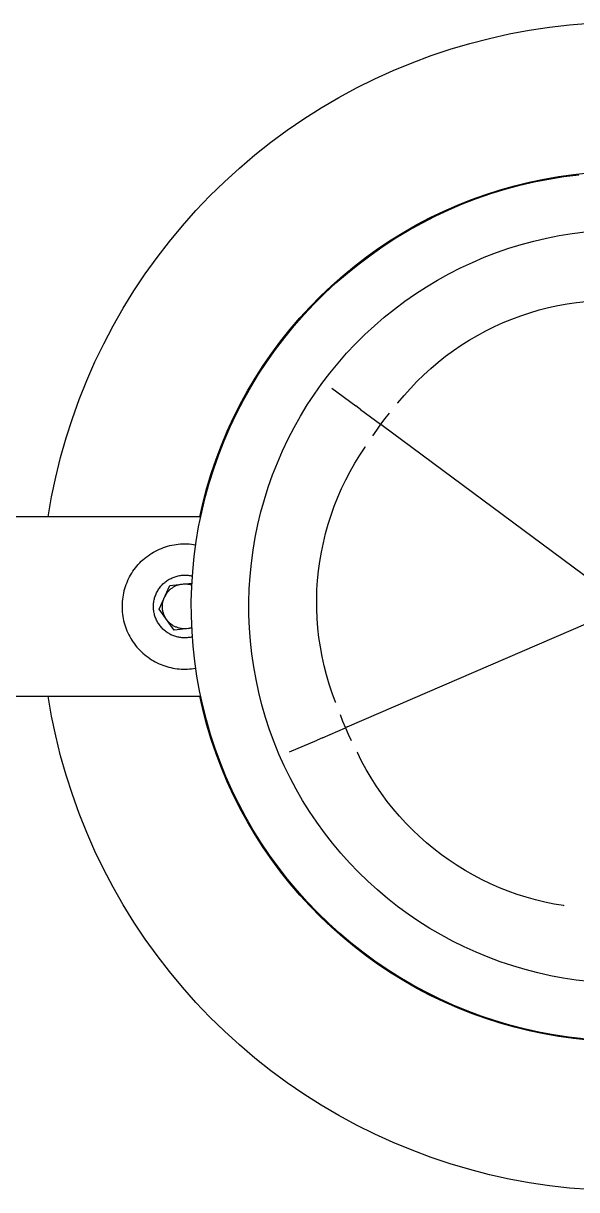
# Model space of a CAD drawing. Header units: millimetres. Extents: x -1576 to 3664, y -445 to 3215.
# Drawn here: x 2308.8 to 2370.5, y 524.4 to 654.6 of the extents above; entities that cross this region are included whole.
import ezdxf

# ---------------------------------------------------------------- set-up
doc = ezdxf.new("R2010")
doc.units = ezdxf.units.MM
doc.header["$MEASUREMENT"] = 0
doc.layers.add('Utwórz2D linie widoczne', color=7, linetype='Continuous', true_color=0x000000)

msp = doc.modelspace()

# ---------------------------------------------------------------- linework, layer by layer
at = {"layer": 'Utwórz2D linie widoczne'}
for p, q in [((2362.98, 653.44), (2365.21, 653.85)), ((2365.21, 653.85), (2367.45, 654.19)), ((2367.45, 654.19), (2369.7, 654.45)), ((2369.7, 654.45), (2371.96, 654.63)), ((2358.57, 652.38), (2360.77, 652.95)), ((2360.77, 652.95), (2362.98, 653.44)), ((2354.25, 651.02), (2356.4, 651.74)), ((2356.4, 651.74), (2358.57, 652.38)), ((2350.03, 649.36), (2352.13, 650.23)), ((2352.13, 650.23), (2354.25, 651.02)), ((2347.97, 648.42), (2350.03, 649.36)), ((2343.95, 646.33), (2345.94, 647.41)), ((2345.94, 647.41), (2347.97, 648.42)), ((2342, 645.19), (2343.95, 646.33)), ((2340.08, 643.97), (2342, 645.19)), ((2338.21, 642.69), (2340.08, 643.97)), ((2336.39, 641.35), (2338.21, 642.69)), ((2334.61, 639.94), (2336.39, 641.35)), ((2332.89, 638.47), (2334.61, 639.94)), ((2331.21, 636.94), (2332.89, 638.47)), ((2329.59, 635.36), (2331.21, 636.94)), ((2363.56, 636.5), (2365.19, 636.9)), ((2364.14, 636.54), (2365.77, 636.92)), ((2365.19, 636.9), (2366.83, 637.24)), ((2365.77, 636.92), (2367.41, 637.24)), ((2366.83, 637.24), (2368.49, 637.53)), ((2367.41, 637.24), (2369.07, 637.51)), ((2368.49, 637.53), (2370.15, 637.76)), ((2369.07, 637.51), (2370.73, 637.72)), ((2370.15, 637.76), (2371.82, 637.93)), ((2358.77, 634.96), (2360.35, 635.53)), ((2359.34, 635.06), (2360.93, 635.61)), ((2360.35, 635.53), (2361.95, 636.04)), ((2360.93, 635.61), (2362.53, 636.1)), ((2361.95, 636.04), (2363.56, 636.5)), ((2362.53, 636.1), (2364.14, 636.54)), ((2328.03, 633.72), (2329.59, 635.36)), ((2355.68, 633.66), (2357.22, 634.34)), ((2356.24, 633.8), (2357.78, 634.46)), ((2357.22, 634.34), (2358.77, 634.96)), ((2357.78, 634.46), (2359.34, 635.06)), ((2326.52, 632.03), (2328.03, 633.72)), ((2352.68, 632.15), (2354.17, 632.93)), ((2353.23, 632.33), (2354.73, 633.09)), ((2354.17, 632.93), (2355.68, 633.66)), ((2354.73, 633.09), (2356.24, 633.8)), ((2325.07, 630.28), (2326.52, 632.03)), ((2351.22, 631.32), (2352.68, 632.15)), ((2351.77, 631.52), (2353.23, 632.33)), ((2323.69, 628.49), (2325.07, 630.28)), ((2348.4, 629.51), (2349.8, 630.44)), ((2348.93, 629.75), (2350.33, 630.66)), ((2349.8, 630.44), (2351.22, 631.32)), ((2350.33, 630.66), (2351.77, 631.52)), ((2364.31, 629.94), (2365.71, 630.32)), ((2365.71, 630.32), (2367.13, 630.65)), ((2367.13, 630.65), (2368.55, 630.93)), ((2368.55, 630.93), (2369.99, 631.16)), ((2369.99, 631.16), (2371.43, 631.34)), ((2347.04, 628.54), (2348.4, 629.51)), ((2347.56, 628.79), (2348.93, 629.75)), ((2360.19, 628.51), (2361.55, 629.03)), ((2361.55, 629.03), (2362.92, 629.51)), ((2362.92, 629.51), (2364.31, 629.94)), ((2322.37, 626.65), (2323.69, 628.49)), ((2344.92, 626.73), (2346.22, 627.79)), ((2345.71, 627.51), (2347.04, 628.54)), ((2346.22, 627.79), (2347.56, 628.79)), ((2357.54, 627.33), (2358.86, 627.94)), ((2358.86, 627.94), (2360.19, 628.51)), ((2321.11, 624.76), (2322.37, 626.65)), ((2343.16, 625.33), (2344.41, 626.45)), ((2343.65, 625.64), (2344.92, 626.73)), ((2344.41, 626.45), (2345.71, 627.51)), ((2354.98, 625.96), (2356.25, 626.67)), ((2356.25, 626.67), (2357.54, 627.33)), ((2341.94, 624.18), (2343.16, 625.33)), ((2342.42, 624.5), (2343.65, 625.64)), ((2352.51, 624.43), (2353.73, 625.22)), ((2353.73, 625.22), (2354.98, 625.96)), ((2319.92, 622.83), (2321.11, 624.76)), ((2340.76, 622.98), (2341.94, 624.18)), ((2341.23, 623.32), (2342.42, 624.5)), ((2351.32, 623.59), (2352.51, 624.43)), ((2318.79, 620.87), (2319.92, 622.83)), ((2339.63, 621.75), (2340.76, 622.98)), ((2340.09, 622.1), (2341.23, 623.32)), ((2349.03, 621.81), (2350.16, 622.72)), ((2350.16, 622.72), (2351.32, 623.59)), ((2365.29, 622.32), (2366.31, 622.62)), ((2366.31, 622.62), (2367.34, 622.89)), ((2367.34, 622.89), (2368.38, 623.12)), ((2368.38, 623.12), (2369.43, 623.31)), ((2369.43, 623.31), (2370.49, 623.46)), ((2370.49, 623.46), (2371.54, 623.58)), ((2338.54, 620.47), (2339.63, 621.75)), ((2338.98, 620.84), (2340.09, 622.1)), ((2347.93, 620.86), (2349.03, 621.81)), ((2361.33, 620.77), (2362.3, 621.21)), ((2362.3, 621.21), (2363.28, 621.61)), ((2363.28, 621.61), (2364.28, 621.98)), ((2364.28, 621.98), (2365.29, 622.32)), ((2317.74, 618.86), (2318.79, 620.87)), ((2337.49, 619.16), (2338.54, 620.47)), ((2337.93, 619.55), (2338.98, 620.84)), ((2345.83, 618.85), (2346.87, 619.87)), ((2346.87, 619.87), (2347.93, 620.86)), ((2359.44, 619.79), (2360.37, 620.29)), ((2360.37, 620.29), (2361.33, 620.77)), ((2316.76, 616.82), (2317.74, 618.86)), ((2336.49, 617.81), (2337.49, 619.16)), ((2336.91, 618.21), (2337.93, 619.55)), ((2344.84, 617.79), (2345.83, 618.85)), ((2356.74, 618.08), (2357.62, 618.68)), ((2357.62, 618.68), (2358.52, 619.25)), ((2358.52, 619.25), (2359.44, 619.79)), ((2335.54, 616.43), (2336.49, 617.81)), ((2335.94, 616.85), (2336.91, 618.21)), ((2343.88, 616.7), (2344.84, 617.79)), ((2355.05, 616.79), (2355.88, 617.45)), ((2355.88, 617.45), (2356.74, 618.08)), ((2315.84, 614.74), (2316.76, 616.82)), ((2334.63, 615.02), (2335.54, 616.43)), ((2335.02, 615.45), (2335.94, 616.85)), ((2342.96, 615.57), (2343.88, 616.7)), ((2353.45, 615.38), (2354.23, 616.1)), ((2354.23, 616.1), (2355.05, 616.79)), ((2315, 612.64), (2315.84, 614.74)), ((2333.78, 613.58), (2334.63, 615.02)), ((2334.15, 614.02), (2335.02, 615.45)), ((2342.08, 614.42), (2342.96, 615.57)), ((2352.68, 614.63), (2353.45, 615.38)), ((2332.97, 612.11), (2333.78, 613.58)), ((2333.33, 612.56), (2334.15, 614.02)), ((2341.25, 613.23), (2342.08, 614.42)), ((2343.18, 613.91), (2345.87, 611.91)), ((2351.24, 613.07), (2351.95, 613.86)), ((2351.95, 613.86), (2352.68, 614.63)), ((2314.24, 610.51), (2315, 612.64)), ((2332.22, 610.61), (2332.97, 612.11)), ((2332.56, 611.07), (2333.33, 612.56)), ((2340.45, 612.02), (2341.25, 613.23)), ((2350.52, 612.2), (2350.56, 612.25)), ((2350.56, 612.25), (2351.24, 613.07)), ((2331.85, 609.56), (2332.56, 611.07)), ((2338.98, 609.51), (2339.69, 610.78)), ((2339.69, 610.78), (2340.45, 612.02)), ((2346.4, 611.51), (2345.87, 611.91)), ((2346.4, 611.51), (2348.62, 609.86)), ((2349.6, 611.11), (2349.1, 610.49)), ((2313.54, 608.35), (2314.24, 610.51)), ((2331.18, 608.02), (2331.85, 609.56)), ((2331.52, 609.08), (2332.22, 610.61)), ((2338.31, 608.22), (2338.98, 609.51)), ((2348.62, 609.86), (2348.16, 609.22)), ((2349.1, 610.49), (2348.62, 609.86)), ((2348.81, 609.72), (2348.65, 609.84)), ((2376, 589.52), (2348.81, 609.72)), ((2312.93, 606.17), (2313.54, 608.35)), ((2330.87, 607.54), (2331.52, 609.08)), ((2337.69, 606.91), (2338.31, 608.22)), ((2348.16, 609.22), (2347.71, 608.56)), ((2330.27, 605.97), (2330.87, 607.54)), ((2330.57, 606.47), (2331.18, 608.02)), ((2337.11, 605.57), (2337.69, 606.91)), ((2346.31, 606.43), (2346.9, 607.31)), ((2346.9, 607.31), (2346.93, 607.37)), ((2312.39, 603.97), (2312.93, 606.17)), ((2329.73, 604.38), (2330.27, 605.97)), ((2330.01, 604.89), (2330.57, 606.47)), ((2336.58, 604.22), (2337.11, 605.57)), ((2345.75, 605.52), (2346.31, 606.43)), ((2329.25, 602.77), (2329.73, 604.38)), ((2329.51, 603.29), (2330.01, 604.89)), ((2344.73, 603.65), (2345.22, 604.59)), ((2345.22, 604.59), (2345.75, 605.52)), ((2311.92, 601.75), (2312.39, 603.97)), ((2329.06, 601.68), (2329.51, 603.29)), ((2336.1, 602.85), (2336.58, 604.22)), ((2344.27, 602.69), (2344.73, 603.65)), ((2311.54, 599.52), (2311.92, 601.75)), ((2328.67, 600.05), (2329.06, 601.68)), ((2328.82, 601.15), (2329.25, 602.77)), ((2335.66, 601.47), (2336.1, 602.85)), ((2343.45, 600.72), (2343.85, 601.71)), ((2343.85, 601.71), (2344.27, 602.69)), ((2328.45, 599.52), (2328.82, 601.15)), ((2335.27, 600.07), (2335.66, 601.47)), ((2343.1, 599.72), (2343.45, 600.72)), ((2328.55, 599.52), (2306.01, 599.52)), ((2328.33, 598.41), (2328.67, 600.05)), ((2334.93, 598.66), (2335.27, 600.07)), ((2342.77, 598.7), (2343.1, 599.72)), ((2328.05, 596.76), (2328.33, 598.41)), ((2334.64, 597.23), (2334.93, 598.66)), ((2342.49, 597.68), (2342.77, 598.7)), ((2325.58, 596.41), (2325.82, 596.45)), ((2325.82, 596.45), (2326.06, 596.48)), ((2326.06, 596.48), (2326.3, 596.5)), ((2326.3, 596.5), (2326.54, 596.51)), ((2326.54, 596.51), (2326.79, 596.52)), ((2326.79, 596.52), (2327.03, 596.51)), ((2327.03, 596.51), (2327.28, 596.5)), ((2327.28, 596.5), (2327.52, 596.48)), ((2327.52, 596.48), (2327.76, 596.45)), ((2327.76, 596.45), (2328, 596.41)), ((2327.83, 595.1), (2328.05, 596.76)), ((2334.4, 595.8), (2334.64, 597.23)), ((2342.02, 595.6), (2342.24, 596.64)), ((2342.24, 596.64), (2342.49, 597.68)), ((2322.49, 595.04), (2322.68, 595.19)), ((2322.68, 595.19), (2322.88, 595.33)), ((2322.88, 595.33), (2323.09, 595.46)), ((2323.09, 595.46), (2323.29, 595.58)), ((2323.29, 595.58), (2323.51, 595.7)), ((2323.51, 595.7), (2323.73, 595.81)), ((2323.73, 595.81), (2323.95, 595.91)), ((2323.95, 595.91), (2324.17, 596.01)), ((2324.17, 596.01), (2324.4, 596.1)), ((2324.4, 596.1), (2324.63, 596.18)), ((2324.63, 596.18), (2324.86, 596.25)), ((2324.86, 596.25), (2325.1, 596.31)), ((2325.1, 596.31), (2325.34, 596.36)), ((2325.34, 596.36), (2325.58, 596.41)), ((2334.21, 594.36), (2334.4, 595.8)), ((2341.85, 594.55), (2342.02, 595.6)), ((2321.13, 593.64), (2321.28, 593.84)), ((2321.28, 593.84), (2321.43, 594.03)), ((2321.43, 594.03), (2321.59, 594.21)), ((2321.59, 594.21), (2321.76, 594.39)), ((2321.76, 594.39), (2321.93, 594.56)), ((2321.93, 594.56), (2322.11, 594.73)), ((2322.11, 594.73), (2322.3, 594.89)), ((2322.3, 594.89), (2322.49, 595.04)), ((2327.67, 593.43), (2327.83, 595.1)), ((2334.06, 592.92), (2334.21, 594.36)), ((2341.7, 593.49), (2341.85, 594.55)), ((2320.4, 592.38), (2320.5, 592.6)), ((2320.5, 592.6), (2320.61, 592.82)), ((2320.61, 592.82), (2320.73, 593.03)), ((2320.73, 593.03), (2320.86, 593.24)), ((2320.86, 593.24), (2320.99, 593.45)), ((2320.99, 593.45), (2321.13, 593.64)), ((2324.93, 592.48), (2325.03, 592.55)), ((2325.03, 592.55), (2325.14, 592.61)), ((2325.14, 592.61), (2325.25, 592.66)), ((2325.25, 592.66), (2325.36, 592.71)), ((2325.36, 592.71), (2325.47, 592.76)), ((2325.47, 592.76), (2325.59, 592.8)), ((2325.59, 592.8), (2325.7, 592.84)), ((2325.7, 592.84), (2325.82, 592.88)), ((2325.82, 592.88), (2325.94, 592.91)), ((2325.94, 592.91), (2326.06, 592.94)), ((2326.06, 592.94), (2326.18, 592.96)), ((2326.18, 592.96), (2326.3, 592.98)), ((2326.3, 592.98), (2326.42, 593)), ((2326.42, 593), (2326.54, 593.01)), ((2326.54, 593.01), (2326.66, 593.01)), ((2326.66, 593.01), (2326.78, 593.02)), ((2326.78, 593.02), (2326.9, 593.01)), ((2326.9, 593.01), (2327.03, 593.01)), ((2327.03, 593.01), (2327.15, 593)), ((2327.15, 593), (2327.27, 592.98)), ((2327.27, 592.98), (2327.39, 592.96)), ((2327.39, 592.96), (2327.51, 592.94)), ((2327.51, 592.94), (2327.63, 592.91)), ((2327.56, 591.76), (2327.67, 593.43)), ((2333.97, 591.47), (2334.06, 592.92)), ((2341.6, 592.43), (2341.7, 593.49)), ((2320, 591.26), (2319.95, 591.02)), ((2320.07, 591.49), (2320, 591.26)), ((2320.14, 591.71), (2320.07, 591.49)), ((2320.22, 591.94), (2320.14, 591.71)), ((2320.3, 592.16), (2320.22, 591.94)), ((2320.4, 592.38), (2320.3, 592.16)), ((2323.7, 591.16), (2323.76, 591.27)), ((2323.76, 591.27), (2323.82, 591.37)), ((2323.82, 591.37), (2323.88, 591.47)), ((2323.88, 591.47), (2323.95, 591.57)), ((2323.91, 589.22), (2325.1, 591.86)), ((2323.95, 591.57), (2324.03, 591.67)), ((2324.03, 591.67), (2324.1, 591.77)), ((2324.1, 591.77), (2324.18, 591.86)), ((2324.18, 591.86), (2324.27, 591.95)), ((2324.27, 591.95), (2324.35, 592.03)), ((2324.35, 592.03), (2324.44, 592.12)), ((2324.44, 592.12), (2324.54, 592.2)), ((2324.54, 592.2), (2324.63, 592.27)), ((2324.63, 592.27), (2324.73, 592.35)), ((2324.73, 592.35), (2324.83, 592.42)), ((2324.83, 592.42), (2324.93, 592.48)), ((2324.97, 591.24), (2324.91, 591.17)), ((2325.03, 591.3), (2324.97, 591.24)), ((2325.09, 591.36), (2325.03, 591.3)), ((2325.16, 591.41), (2325.09, 591.36)), ((2325.1, 591.86), (2327.58, 592.11)), ((2325.22, 591.47), (2325.16, 591.41)), ((2325.29, 591.52), (2325.22, 591.47)), ((2325.36, 591.57), (2325.29, 591.52)), ((2325.43, 591.61), (2325.36, 591.57)), ((2325.5, 591.66), (2325.43, 591.61)), ((2325.57, 591.7), (2325.5, 591.66)), ((2325.65, 591.74), (2325.57, 591.7)), ((2325.72, 591.78), (2325.65, 591.74)), ((2325.8, 591.81), (2325.72, 591.78)), ((2325.88, 591.85), (2325.8, 591.81)), ((2325.96, 591.88), (2325.88, 591.85)), ((2326.04, 591.9), (2325.96, 591.88)), ((2326.12, 591.93), (2326.04, 591.9)), ((2326.2, 591.95), (2326.12, 591.93)), ((2326.29, 591.97), (2326.2, 591.95)), ((2326.37, 591.98), (2326.29, 591.97)), ((2326.45, 591.99), (2326.37, 591.98)), ((2326.69, 592.01), (2326.61, 592.01)), ((2326.77, 592.02), (2326.69, 592.01)), ((2326.85, 592.02), (2326.77, 592.02)), ((2326.93, 592.01), (2326.85, 592.02)), ((2327.01, 592.01), (2326.93, 592.01)), ((2327.09, 592), (2327.01, 592.01)), ((2327.17, 591.99), (2327.09, 592)), ((2327.25, 591.97), (2327.17, 591.99)), ((2327.33, 591.96), (2327.25, 591.97)), ((2327.41, 591.94), (2327.33, 591.96)), ((2327.49, 591.91), (2327.41, 591.94)), ((2327.57, 591.89), (2327.49, 591.91)), ((2327.51, 590.09), (2327.56, 591.76)), ((2333.93, 590.01), (2333.97, 591.47)), ((2341.5, 590.3), (2341.53, 591.37)), ((2341.53, 591.37), (2341.6, 592.43)), ((2319.81, 590.08), (2319.79, 589.84)), ((2319.83, 590.32), (2319.81, 590.08)), ((2319.86, 590.55), (2319.83, 590.32)), ((2319.9, 590.79), (2319.86, 590.55)), ((2319.95, 591.02), (2319.9, 590.79)), ((2323.3, 589.89), (2323.32, 590.01)), ((2323.32, 590.01), (2323.34, 590.13)), ((2323.34, 590.13), (2323.36, 590.25)), ((2323.36, 590.25), (2323.39, 590.37)), ((2323.39, 590.37), (2323.42, 590.48)), ((2323.42, 590.48), (2323.46, 590.6)), ((2323.46, 590.6), (2323.5, 590.72)), ((2323.5, 590.72), (2323.54, 590.83)), ((2323.54, 590.83), (2323.59, 590.94)), ((2323.59, 590.94), (2323.64, 591.05)), ((2323.64, 591.05), (2323.7, 591.16)), ((2324.31, 589.9), (2324.33, 589.98)), ((2324.33, 589.98), (2324.35, 590.06)), ((2324.35, 590.06), (2324.37, 590.15)), ((2324.37, 590.15), (2324.39, 590.23)), ((2324.39, 590.23), (2324.41, 590.31)), ((2324.41, 590.31), (2324.44, 590.39)), ((2324.44, 590.39), (2324.47, 590.47)), ((2324.58, 590.69), (2324.54, 590.61)), ((2324.62, 590.76), (2324.58, 590.69)), ((2324.66, 590.83), (2324.62, 590.76)), ((2324.71, 590.9), (2324.66, 590.83)), ((2324.75, 590.97), (2324.71, 590.9)), ((2324.81, 591.04), (2324.75, 590.97)), ((2324.86, 591.11), (2324.81, 591.04)), ((2324.91, 591.17), (2324.86, 591.11)), ((2327.52, 588.42), (2327.51, 590.09)), ((2333.94, 588.56), (2333.93, 590.01)), ((2341.51, 589.24), (2341.5, 590.3)), ((2319.79, 589.84), (2319.79, 589.6)), ((2319.79, 589.6), (2319.79, 589.36)), ((2319.79, 589.36), (2319.8, 589.12)), ((2319.8, 589.12), (2319.81, 588.88)), ((2319.81, 588.88), (2319.84, 588.65)), ((2319.84, 588.65), (2319.87, 588.41)), ((2323.29, 589.76), (2323.3, 589.89)), ((2323.29, 589.64), (2323.29, 589.76)), ((2323.29, 589.52), (2323.29, 589.64)), ((2323.29, 589.4), (2323.29, 589.52)), ((2323.29, 589.28), (2323.29, 589.4)), ((2323.3, 589.16), (2323.29, 589.28)), ((2323.32, 589.03), (2323.3, 589.16)), ((2323.34, 588.91), (2323.32, 589.03)), ((2323.36, 588.79), (2323.34, 588.91)), ((2323.39, 588.68), (2323.36, 588.79)), ((2323.42, 588.56), (2323.39, 588.68)), ((2325.6, 586.88), (2323.91, 589.22)), ((2324.29, 589.73), (2324.3, 589.81)), ((2324.29, 589.64), (2324.29, 589.73)), ((2324.29, 589.56), (2324.29, 589.64)), ((2324.29, 589.47), (2324.29, 589.56)), ((2324.29, 589.39), (2324.29, 589.47)), ((2324.29, 589.3), (2324.29, 589.39)), ((2324.3, 589.22), (2324.29, 589.3)), ((2324.3, 589.81), (2324.31, 589.9)), ((2324.31, 589.14), (2324.3, 589.22)), ((2324.33, 589.05), (2324.31, 589.14)), ((2324.35, 588.97), (2324.33, 589.05)), ((2324.37, 588.89), (2324.35, 588.97)), ((2324.39, 588.8), (2324.37, 588.89)), ((2324.41, 588.72), (2324.39, 588.8)), ((2324.44, 588.64), (2324.41, 588.72)), ((2324.47, 588.56), (2324.44, 588.64)), ((2341.55, 588.17), (2341.51, 589.24)), ((2344.9, 576.07), (2376, 589.52)), ((2319.87, 588.41), (2319.91, 588.17)), ((2319.91, 588.17), (2319.96, 587.94)), ((2319.96, 587.94), (2320.02, 587.71)), ((2320.02, 587.71), (2320.09, 587.48)), ((2320.09, 587.48), (2320.16, 587.25)), ((2323.45, 588.44), (2323.42, 588.56)), ((2323.49, 588.33), (2323.45, 588.44)), ((2323.54, 588.21), (2323.49, 588.33)), ((2323.58, 588.1), (2323.54, 588.21)), ((2323.64, 587.99), (2323.58, 588.1)), ((2323.69, 587.88), (2323.64, 587.99)), ((2323.75, 587.77), (2323.69, 587.88)), ((2323.81, 587.67), (2323.75, 587.77)), ((2323.88, 587.57), (2323.81, 587.67)), ((2323.95, 587.47), (2323.88, 587.57)), ((2324.02, 587.37), (2323.95, 587.47)), ((2324.1, 587.27), (2324.02, 587.37)), ((2324.51, 588.49), (2324.47, 588.56)), ((2324.54, 588.41), (2324.51, 588.49)), ((2324.58, 588.33), (2324.54, 588.41)), ((2324.62, 588.26), (2324.58, 588.33)), ((2324.67, 588.19), (2324.62, 588.26)), ((2324.71, 588.12), (2324.67, 588.19)), ((2324.86, 587.92), (2324.81, 587.99)), ((2324.91, 587.86), (2324.86, 587.92)), ((2324.97, 587.8), (2324.91, 587.86)), ((2325.03, 587.74), (2324.97, 587.8)), ((2325.09, 587.68), (2325.03, 587.74)), ((2325.15, 587.62), (2325.09, 587.68)), ((2325.22, 587.57), (2325.15, 587.62)), ((2325.29, 587.51), (2325.22, 587.57)), ((2325.36, 587.46), (2325.29, 587.51)), ((2325.43, 587.42), (2325.36, 587.46)), ((2325.5, 587.37), (2325.43, 587.42)), ((2325.57, 587.33), (2325.5, 587.37)), ((2325.65, 587.29), (2325.57, 587.33)), ((2327.59, 586.74), (2327.52, 588.42)), ((2334, 587.11), (2333.94, 588.56)), ((2341.64, 587.11), (2341.55, 588.17)), ((2320.16, 587.25), (2320.24, 587.03)), ((2320.24, 587.03), (2320.33, 586.8)), ((2320.33, 586.8), (2320.43, 586.59)), ((2320.43, 586.59), (2320.53, 586.37)), ((2320.53, 586.37), (2320.64, 586.16)), ((2320.64, 586.16), (2320.76, 585.95)), ((2324.18, 587.18), (2324.1, 587.27)), ((2324.26, 587.09), (2324.18, 587.18)), ((2324.35, 587), (2324.26, 587.09)), ((2324.44, 586.92), (2324.35, 587)), ((2324.53, 586.84), (2324.44, 586.92)), ((2324.62, 586.76), (2324.53, 586.84)), ((2324.72, 586.69), (2324.62, 586.76)), ((2324.82, 586.62), (2324.72, 586.69)), ((2324.92, 586.55), (2324.82, 586.62)), ((2325.03, 586.49), (2324.92, 586.55)), ((2325.13, 586.43), (2325.03, 586.49)), ((2325.24, 586.37), (2325.13, 586.43)), ((2325.35, 586.32), (2325.24, 586.37)), ((2325.46, 586.28), (2325.35, 586.32)), ((2325.57, 586.23), (2325.46, 586.28)), ((2325.68, 586.2), (2325.57, 586.23)), ((2327.57, 587.08), (2325.6, 586.88)), ((2325.72, 587.25), (2325.65, 587.29)), ((2325.79, 586.16), (2325.68, 586.2)), ((2325.8, 587.22), (2325.72, 587.25)), ((2325.9, 586.13), (2325.79, 586.16)), ((2325.88, 587.19), (2325.8, 587.22)), ((2325.96, 587.16), (2325.88, 587.19)), ((2326.01, 586.1), (2325.9, 586.13)), ((2326.04, 587.13), (2325.96, 587.16)), ((2326.13, 586.08), (2326.01, 586.1)), ((2326.12, 587.11), (2326.04, 587.13)), ((2326.2, 587.08), (2326.12, 587.11)), ((2326.24, 586.06), (2326.13, 586.08)), ((2326.29, 587.07), (2326.2, 587.08)), ((2326.36, 586.04), (2326.24, 586.06)), ((2326.37, 587.05), (2326.29, 587.07)), ((2326.47, 586.03), (2326.36, 586.04)), ((2326.45, 587.04), (2326.37, 587.05)), ((2326.54, 587.03), (2326.45, 587.04)), ((2326.59, 586.02), (2326.47, 586.03)), ((2326.62, 587.02), (2326.54, 587.03)), ((2326.71, 586.02), (2326.59, 586.02)), ((2326.71, 587.02), (2326.62, 587.02)), ((2326.79, 587.02), (2326.71, 587.02)), ((2326.82, 586.02), (2326.71, 586.02)), ((2326.88, 587.02), (2326.79, 587.02)), ((2326.94, 586.02), (2326.82, 586.02)), ((2326.96, 587.02), (2326.88, 587.02)), ((2327.05, 586.03), (2326.94, 586.02)), ((2327.17, 586.04), (2327.05, 586.03)), ((2327.19, 587.05), (2327.12, 587.04)), ((2327.29, 586.05), (2327.17, 586.04)), ((2327.27, 587.06), (2327.19, 587.05)), ((2327.34, 587.08), (2327.27, 587.06)), ((2327.4, 586.07), (2327.29, 586.05)), ((2327.42, 587.1), (2327.34, 587.08)), ((2327.51, 586.09), (2327.4, 586.07)), ((2327.49, 587.12), (2327.42, 587.1)), ((2327.57, 587.14), (2327.49, 587.12)), ((2327.63, 586.12), (2327.51, 586.09)), ((2327.71, 585.07), (2327.59, 586.74)), ((2334.1, 585.66), (2334, 587.11)), ((2341.75, 586.05), (2341.64, 587.11)), ((2341.91, 585), (2341.75, 586.05)), ((2320.76, 585.95), (2320.89, 585.75)), ((2320.89, 585.75), (2321.02, 585.55)), ((2321.02, 585.55), (2321.16, 585.35)), ((2321.16, 585.35), (2321.3, 585.16)), ((2321.3, 585.16), (2321.45, 584.98)), ((2321.45, 584.98), (2321.61, 584.8)), ((2321.61, 584.8), (2321.78, 584.63)), ((2327.89, 583.41), (2327.71, 585.07)), ((2334.26, 584.22), (2334.1, 585.66)), ((2342.1, 583.95), (2341.91, 585)), ((2321.78, 584.63), (2321.95, 584.46)), ((2321.95, 584.46), (2322.12, 584.3)), ((2322.12, 584.3), (2322.3, 584.14)), ((2322.3, 584.14), (2322.49, 583.99)), ((2322.49, 583.99), (2322.68, 583.85)), ((2322.68, 583.85), (2322.88, 583.71)), ((2322.88, 583.71), (2323.08, 583.58)), ((2323.08, 583.58), (2323.28, 583.46)), ((2323.28, 583.46), (2323.49, 583.34)), ((2328.13, 581.75), (2327.89, 583.41)), ((2334.47, 582.78), (2334.26, 584.22)), ((2342.33, 582.91), (2342.1, 583.95)), ((2323.49, 583.34), (2323.7, 583.23)), ((2323.7, 583.23), (2323.92, 583.13)), ((2323.92, 583.13), (2324.13, 583.04)), ((2324.13, 583.04), (2324.35, 582.95)), ((2324.35, 582.95), (2324.57, 582.88)), ((2324.57, 582.88), (2324.79, 582.81)), ((2324.79, 582.81), (2325.01, 582.74)), ((2325.01, 582.74), (2325.24, 582.69)), ((2325.24, 582.69), (2325.46, 582.64)), ((2325.46, 582.64), (2325.69, 582.6)), ((2325.69, 582.6), (2325.92, 582.57)), ((2325.92, 582.57), (2326.15, 582.54)), ((2326.15, 582.54), (2326.38, 582.53)), ((2326.38, 582.53), (2326.62, 582.52)), ((2326.62, 582.52), (2326.85, 582.52)), ((2326.85, 582.52), (2327.08, 582.52)), ((2327.08, 582.52), (2327.31, 582.54)), ((2327.31, 582.54), (2327.54, 582.56)), ((2327.54, 582.56), (2327.77, 582.59)), ((2327.77, 582.59), (2328, 582.62)), ((2334.73, 581.35), (2334.47, 582.78)), ((2342.59, 581.88), (2342.33, 582.91)), ((2328.43, 580.1), (2328.13, 581.75)), ((2335.03, 579.93), (2334.73, 581.35)), ((2342.89, 580.86), (2342.59, 581.88)), ((2343.23, 579.85), (2342.89, 580.86)), ((2306.01, 579.52), (2328.55, 579.52)), ((2311.92, 577.28), (2311.54, 579.52)), ((2328.78, 578.47), (2328.43, 580.1)), ((2328.82, 577.88), (2328.45, 579.52)), ((2335.39, 578.52), (2335.03, 579.93)), ((2343.6, 578.85), (2343.23, 579.85)), ((2329.19, 576.85), (2328.78, 578.47)), ((2335.79, 577.13), (2335.39, 578.52)), ((2343.62, 578.79), (2343.6, 578.85)), ((2312.39, 575.06), (2311.92, 577.28)), ((2329.25, 576.26), (2328.82, 577.88)), ((2336.24, 575.75), (2335.79, 577.13)), ((2344.1, 577.45), (2344.39, 576.71)), ((2329.66, 575.24), (2329.19, 576.85)), ((2329.73, 574.65), (2329.25, 576.26)), ((2336.74, 574.38), (2336.24, 575.75)), ((2342.15, 574.87), (2344.7, 575.98)), ((2344.39, 576.71), (2344.7, 575.98)), ((2344.7, 575.98), (2345.02, 575.25)), ((2344.9, 576.07), (2344.73, 575.99)), ((2312.93, 572.86), (2312.39, 575.06)), ((2330.18, 573.65), (2329.66, 575.24)), ((2330.27, 573.06), (2329.73, 574.65)), ((2337.29, 573.04), (2336.74, 574.38)), ((2338.47, 573.28), (2341.54, 574.61)), ((2342.15, 574.87), (2341.54, 574.61)), ((2345.02, 575.25), (2345.36, 574.54)), ((2330.75, 572.07), (2330.18, 573.65)), ((2330.87, 571.5), (2330.27, 573.06)), ((2337.88, 571.71), (2337.29, 573.04)), ((2346.04, 573.21), (2346.01, 573.27)), ((2346.51, 572.25), (2346.04, 573.21)), ((2313.54, 570.68), (2312.93, 572.86)), ((2331.38, 570.52), (2330.75, 572.07)), ((2338.52, 570.4), (2337.88, 571.71)), ((2347.02, 571.32), (2346.51, 572.25)), ((2314.24, 568.52), (2313.54, 570.68)), ((2331.52, 569.95), (2330.87, 571.5)), ((2332.07, 568.99), (2331.38, 570.52)), ((2339.2, 569.12), (2338.52, 570.4)), ((2347.56, 570.4), (2347.02, 571.32)), ((2348.13, 569.5), (2347.56, 570.4)), ((2332.22, 568.43), (2331.52, 569.95)), ((2339.93, 567.86), (2339.2, 569.12)), ((2348.73, 568.62), (2348.13, 569.5)), ((2315, 566.39), (2314.24, 568.52)), ((2332.8, 567.49), (2332.07, 568.99)), ((2332.97, 566.93), (2332.22, 568.43)), ((2340.69, 566.63), (2339.93, 567.86)), ((2349.36, 567.76), (2348.73, 568.62)), ((2333.59, 566.01), (2332.8, 567.49)), ((2333.78, 565.46), (2332.97, 566.93)), ((2341.5, 565.43), (2340.69, 566.63)), ((2350.02, 566.93), (2349.36, 567.76)), ((2350.72, 566.12), (2350.02, 566.93)), ((2315.84, 564.29), (2315, 566.39)), ((2334.42, 564.56), (2333.59, 566.01)), ((2334.63, 564.01), (2333.78, 565.46)), ((2342.36, 564.25), (2341.5, 565.43)), ((2351.43, 565.33), (2350.72, 566.12)), ((2352.18, 564.57), (2351.43, 565.33)), ((2316.76, 562.21), (2315.84, 564.29)), ((2335.31, 563.14), (2334.42, 564.56)), ((2335.54, 562.6), (2334.63, 564.01)), ((2343.25, 563.1), (2342.36, 564.25)), ((2352.95, 563.84), (2352.18, 564.57)), ((2336.24, 561.75), (2335.31, 563.14)), ((2336.49, 561.22), (2335.54, 562.6)), ((2344.18, 561.99), (2343.25, 563.1)), ((2353.75, 563.13), (2352.95, 563.84)), ((2354.57, 562.45), (2353.75, 563.13)), ((2317.74, 560.17), (2316.76, 562.21)), ((2337.23, 560.4), (2336.24, 561.75)), ((2345.15, 560.91), (2344.18, 561.99)), ((2355.41, 561.8), (2354.57, 562.45)), ((2356.28, 561.18), (2355.41, 561.8)), ((2318.79, 558.17), (2317.74, 560.17)), ((2337.49, 559.87), (2336.49, 561.22)), ((2338.25, 559.07), (2337.23, 560.4)), ((2346.16, 559.86), (2345.15, 560.91)), ((2357.16, 560.59), (2356.28, 561.18)), ((2358.07, 560.03), (2357.16, 560.59)), ((2359, 559.51), (2358.07, 560.03)), ((2338.54, 558.56), (2337.49, 559.87)), ((2339.33, 557.79), (2338.25, 559.07)), ((2347.2, 558.85), (2346.16, 559.86)), ((2348.27, 557.87), (2347.2, 558.85)), ((2359.94, 559.01), (2359, 559.51)), ((2360.9, 558.55), (2359.94, 559.01)), ((2319.92, 556.2), (2318.79, 558.17)), ((2339.63, 557.29), (2338.54, 558.56)), ((2340.44, 556.54), (2339.33, 557.79)), ((2349.38, 556.93), (2348.27, 557.87)), ((2361.88, 558.12), (2360.9, 558.55)), ((2362.87, 557.73), (2361.88, 558.12)), ((2363.87, 557.37), (2362.87, 557.73)), ((2364.88, 557.05), (2363.87, 557.37)), ((2321.11, 554.27), (2319.92, 556.2)), ((2340.76, 556.05), (2339.63, 557.29)), ((2341.6, 555.34), (2340.44, 556.54)), ((2341.94, 554.85), (2340.76, 556.05)), ((2350.52, 556.03), (2349.38, 556.93)), ((2365.91, 556.76), (2364.88, 557.05)), ((2366.95, 556.51), (2365.91, 556.76)), ((2367.99, 556.3), (2366.95, 556.51)), ((2369.04, 556.12), (2367.99, 556.3)), ((2369.09, 556.11), (2369.04, 556.12)), ((2369.1, 556.11), (2369.09, 556.11)), ((2369.1, 556.11), (2369.1, 556.11)), ((2369.1, 556.11), (2369.1, 556.11)), ((2369.1, 556.11), (2369.1, 556.11)), ((2369.1, 556.11), (2369.1, 556.11)), ((2369.1, 556.11), (2369.1, 556.11)), ((2369.1, 556.11), (2369.1, 556.11)), ((2342.8, 554.17), (2341.6, 555.34)), ((2343.16, 553.7), (2341.94, 554.85)), ((2351.69, 555.17), (2350.52, 556.03)), ((2352.89, 554.35), (2351.69, 555.17)), ((2322.37, 552.38), (2321.11, 554.27)), ((2344.04, 553.04), (2342.8, 554.17)), ((2344.41, 552.59), (2343.16, 553.7)), ((2354.12, 553.58), (2352.89, 554.35)), ((2355.37, 552.84), (2354.12, 553.58)), ((2323.69, 550.54), (2322.37, 552.38)), ((2345.32, 551.96), (2344.04, 553.04)), ((2345.71, 551.52), (2344.41, 552.59)), ((2356.65, 552.15), (2355.37, 552.84)), ((2357.95, 551.51), (2356.65, 552.15)), ((2346.64, 550.93), (2345.32, 551.96)), ((2347.04, 550.49), (2345.71, 551.52)), ((2347.99, 549.93), (2346.64, 550.93)), ((2359.28, 550.91), (2357.95, 551.51)), ((2360.62, 550.35), (2359.28, 550.91)), ((2325.07, 548.75), (2323.69, 550.54)), ((2348.4, 549.52), (2347.04, 550.49)), ((2349.37, 548.99), (2347.99, 549.93)), ((2361.98, 549.84), (2360.62, 550.35)), ((2363.36, 549.38), (2361.98, 549.84)), ((2326.52, 547.01), (2325.07, 548.75)), ((2349.8, 548.59), (2348.4, 549.52)), ((2350.78, 548.1), (2349.37, 548.99)), ((2351.22, 547.71), (2349.8, 548.59)), ((2364.75, 548.97), (2363.36, 549.38)), ((2366.16, 548.61), (2364.75, 548.97)), ((2367.57, 548.29), (2366.16, 548.61)), ((2369, 548.03), (2367.57, 548.29)), ((2328.03, 545.31), (2326.52, 547.01)), ((2352.23, 547.25), (2350.78, 548.1)), ((2352.68, 546.88), (2351.22, 547.71)), ((2353.7, 546.45), (2352.23, 547.25)), ((2370.44, 547.81), (2369, 548.03)), ((2371.88, 547.64), (2370.44, 547.81)), ((2354.17, 546.1), (2352.68, 546.88)), ((2355.2, 545.71), (2353.7, 546.45)), ((2355.68, 545.37), (2354.17, 546.1)), ((2356.72, 545.02), (2355.2, 545.71)), ((2329.59, 543.67), (2328.03, 545.31)), ((2357.22, 544.7), (2355.68, 545.37)), ((2358.27, 544.38), (2356.72, 545.02)), ((2358.77, 544.07), (2357.22, 544.7)), ((2359.84, 543.79), (2358.27, 544.38)), ((2331.21, 542.09), (2329.59, 543.67)), ((2360.35, 543.51), (2358.77, 544.07)), ((2361.43, 543.26), (2359.84, 543.79)), ((2361.95, 542.99), (2360.35, 543.51)), ((2363.03, 542.79), (2361.43, 543.26)), ((2332.89, 540.56), (2331.21, 542.09)), ((2363.56, 542.54), (2361.95, 542.99)), ((2364.65, 542.37), (2363.03, 542.79)), ((2365.19, 542.14), (2363.56, 542.54)), ((2366.29, 542), (2364.65, 542.37)), ((2366.83, 541.79), (2365.19, 542.14)), ((2367.93, 541.7), (2366.29, 542)), ((2368.49, 541.5), (2366.83, 541.79)), ((2334.61, 539.09), (2332.89, 540.56)), ((2369.59, 541.45), (2367.93, 541.7)), ((2370.15, 541.27), (2368.49, 541.5)), ((2371.25, 541.25), (2369.59, 541.45)), ((2371.82, 541.1), (2370.15, 541.27)), ((2336.39, 537.69), (2334.61, 539.09)), ((2338.21, 536.34), (2336.39, 537.69)), ((2340.08, 535.06), (2338.21, 536.34)), ((2342, 533.85), (2340.08, 535.06)), ((2343.95, 532.7), (2342, 533.85)), ((2345.94, 531.62), (2343.95, 532.7)), ((2347.97, 530.61), (2345.94, 531.62)), ((2350.03, 529.67), (2347.97, 530.61)), ((2352.13, 528.81), (2350.03, 529.67)), ((2354.25, 528.01), (2352.13, 528.81)), ((2356.4, 527.29), (2354.25, 528.01)), ((2358.57, 526.65), (2356.4, 527.29)), ((2360.77, 526.08), (2358.57, 526.65)), ((2362.98, 525.59), (2360.77, 526.08)), ((2365.21, 525.18), (2362.98, 525.59)), ((2367.45, 524.84), (2365.21, 525.18)), ((2369.7, 524.58), (2367.45, 524.84)), ((2371.96, 524.41), (2369.7, 524.58))]:
    msp.add_line(p, q, dxfattribs=at)

doc.saveas('drawing.dxf')
